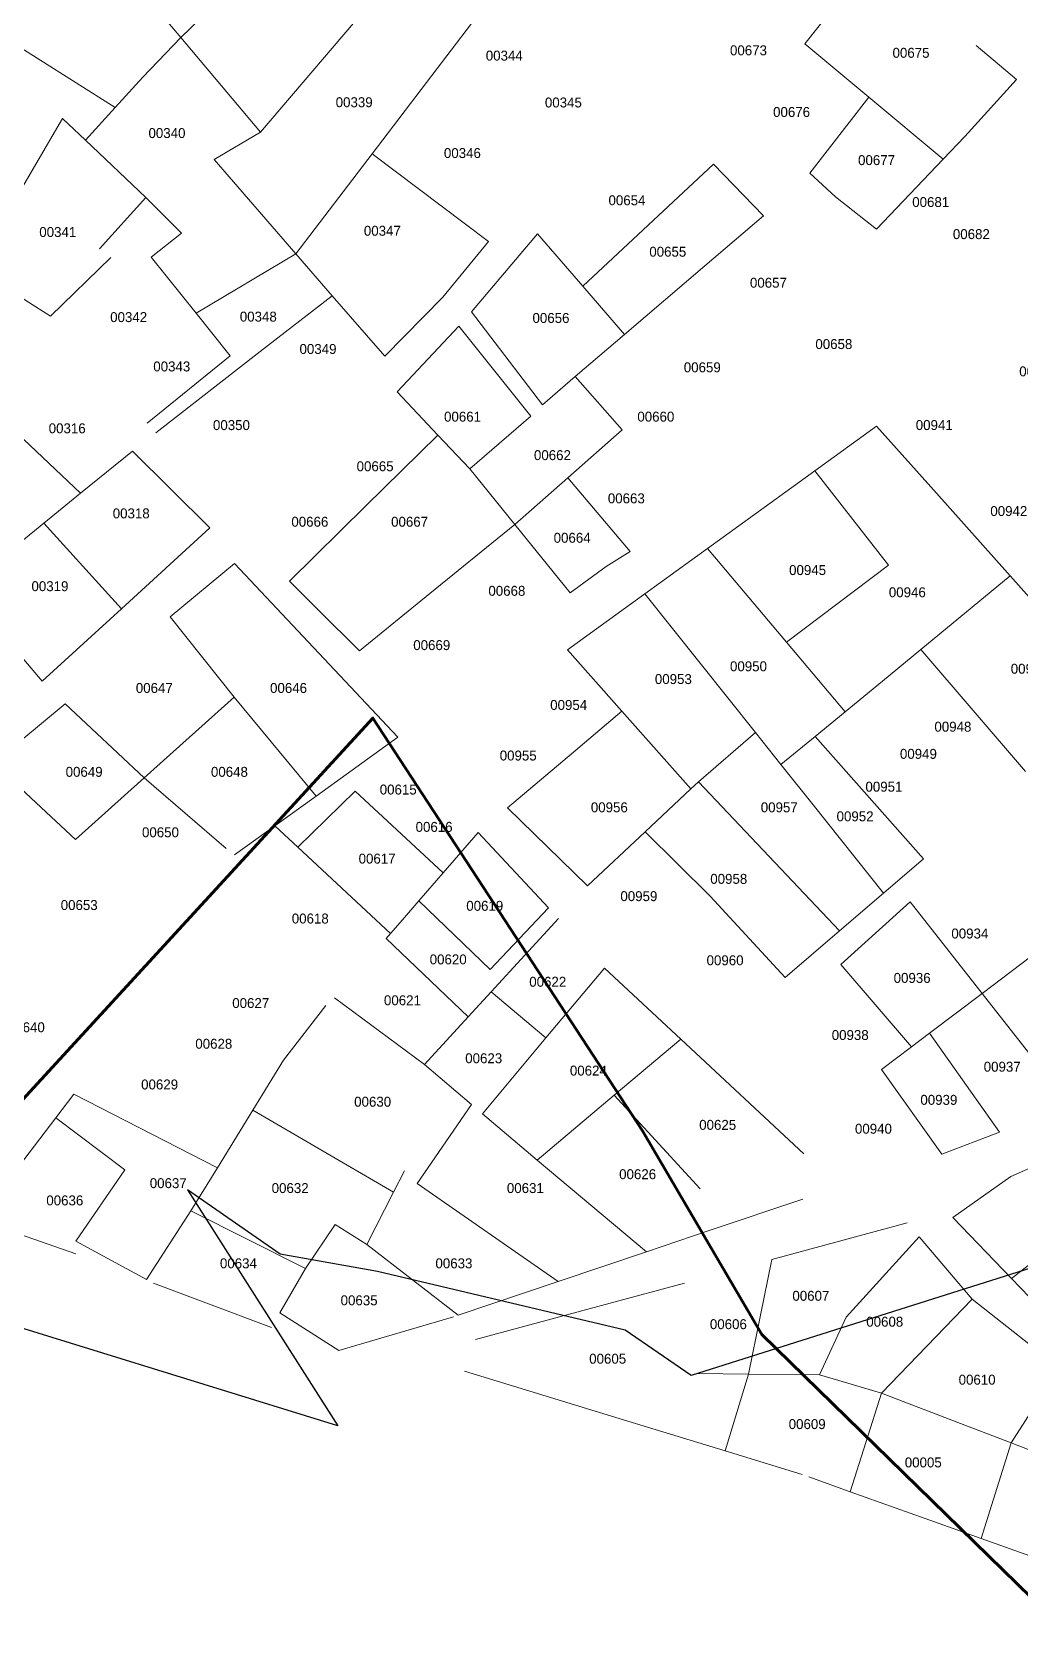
# Model space of a CAD drawing. Header units: metres. Extents: x 245232 to 248406, y 1633796 to 1637634.
# Drawn here: x 245934.5 to 246083.6, y 1634429.4 to 1634669.8 of the extents above; entities that cross this region are included whole.
import ezdxf
from ezdxf.enums import TextEntityAlignment as Align

# ---------------------------------------------------------------- set-up
doc = ezdxf.new("R2010")
doc.units = ezdxf.units.M
doc.header["$MEASUREMENT"] = 0
doc.layers.add('historique_numero_parcelle', color=7, linetype='Continuous')
doc.layers.add('limites_sections', color=7, linetype='Continuous')
doc.layers.add('Limites_Communes', color=7, linetype='Continuous', lineweight=211, plot=False)
doc.layers.add('LIMITES_PARCELLES', color=7, linetype='Continuous', lineweight=0, true_color=0xffffff)
doc.styles.add('Style-FANCY', font='FANCY.shx')

msp = doc.modelspace()

# ---------------------------------------------------------------- linework, layer by layer
at = {"layer": 'Limites_Communes', "color": 210, "lineweight": 80, "flags": 128}
msp.add_lwpolyline([(246351.387, 1634642.522), (246313.684, 1634675.066), (246307.052, 1634641.1), (246314.9, 1634610.38), (246321.576, 1634526.612), (246301.661, 1634523.022), (246284.833, 1634512.968), (246248.215, 1634503.443), (246207.469, 1634486.192), (246174.555, 1634461.533), (246138.047, 1634444.527), (246089.545, 1634429.436), (246044.675, 1634473.258), (246026.65, 1634503.993), (245985.976, 1634566.262), (245932.561, 1634508.099)], dxfattribs=at)
at = {"layer": 'limites_parcelles'}
for p, q in [((245969.004, 1634654.663), (245995.099, 1634685.29)), ((245947.084, 1634658.388), (245913.569, 1634679.513)), ((245950.43, 1634676.729), (245956.992, 1634668.933)), ((245965.511, 1634677.205), (245956.992, 1634668.933)), ((246005.606, 1634677.285), (245994.864, 1634663.202)), ((246051.161, 1634667.979), (246056.756, 1634675.067)), ((245951.243, 1634662.938), (245956.992, 1634668.933)), ((245956.992, 1634668.933), (245969.004, 1634654.663)), ((246060.788, 1634659.953), (246051.161, 1634667.979)), ((246076.982, 1634667.744), (246083.067, 1634662.585)), ((245947.084, 1634658.388), (245951.243, 1634662.938)), ((245994.864, 1634663.202), (245985.857, 1634651.393)), ((246083.067, 1634662.585), (246075.262, 1634653.986)), ((246051.891, 1634648.467), (246060.788, 1634659.953)), ((246072.018, 1634650.589), (246060.788, 1634659.953)), ((245933.008, 1634646.227), (245939.159, 1634656.727)), ((245939.159, 1634656.727), (245942.59, 1634653.47)), ((245942.59, 1634653.47), (245947.084, 1634658.388)), ((245962.019, 1634650.535), (245969.004, 1634654.663)), ((245942.59, 1634653.47), (245951.7, 1634644.82)), ((246075.262, 1634653.986), (246072.018, 1634650.589)), ((245974.355, 1634636.315), (245962.019, 1634650.535)), ((245985.857, 1634651.393), (245974.355, 1634636.315)), ((245985.857, 1634651.393), (246003.426, 1634638.152)), ((246017.641, 1634631.442), (246037.379, 1634649.839)), ((246037.379, 1634649.839), (246044.888, 1634642.033)), ((246072.018, 1634650.589), (246061.937, 1634640.034)), ((246055.745, 1634644.899), (246051.891, 1634648.467)), ((245951.7, 1634644.82), (245944.715, 1634637.042)), ((245957.098, 1634639.423), (245951.7, 1634644.82)), ((246061.937, 1634640.034), (246055.745, 1634644.899)), ((246044.888, 1634642.033), (246036.049, 1634634.48)), ((245952.52, 1634635.812), (245957.098, 1634639.423)), ((246003.426, 1634638.152), (245996.549, 1634629.765)), ((246000.846, 1634627.541), (246010.823, 1634639.331)), ((246010.823, 1634639.331), (246017.641, 1634631.442)), ((245946.461, 1634635.772), (245937.335, 1634626.907)), ((245959.32, 1634627.358), (245952.52, 1634635.812)), ((245959.32, 1634627.358), (245974.355, 1634636.315)), ((245974.355, 1634636.315), (245979.844, 1634629.988)), ((245937.335, 1634626.907), (245925.924, 1634634.133)), ((246036.049, 1634634.48), (246023.95, 1634624.142)), ((246017.641, 1634631.442), (246023.95, 1634624.142)), ((245979.844, 1634629.988), (245968.988, 1634621.55)), ((245987.768, 1634620.854), (245979.844, 1634629.988)), ((245996.549, 1634629.765), (245987.768, 1634620.854)), ((245964.43, 1634620.918), (245959.32, 1634627.358)), ((246011.549, 1634613.547), (246000.846, 1634627.541)), ((245989.65, 1634615.478), (245998.923, 1634625.394)), ((245998.923, 1634625.394), (246009.803, 1634611.8)), ((246023.95, 1634624.142), (246016.496, 1634617.774)), ((245951.923, 1634610.774), (245964.43, 1634620.918)), ((245968.988, 1634621.55), (245953.244, 1634609.313)), ((246016.496, 1634617.774), (246011.549, 1634613.547)), ((246016.496, 1634617.774), (246023.573, 1634609.753)), ((245995.783, 1634608.969), (245989.65, 1634615.478)), ((246009.803, 1634611.8), (246000.595, 1634603.863)), ((245932.359, 1634609.213), (245941.848, 1634600.174)), ((245984.919, 1634598.288), (245995.783, 1634608.969)), ((246000.595, 1634603.863), (245995.783, 1634608.969)), ((246023.573, 1634609.753), (246015.368, 1634602.535)), ((246052.63, 1634603.573), (246061.952, 1634610.323)), ((246061.952, 1634610.323), (246070.984, 1634600.195)), ((245941.848, 1634600.174), (245949.683, 1634606.545)), ((245949.683, 1634606.545), (245961.359, 1634594.945)), ((246000.595, 1634603.863), (246007.364, 1634595.494)), ((246015.368, 1634602.535), (246007.364, 1634595.494)), ((246015.368, 1634602.535), (246024.793, 1634591.377)), ((246048.249, 1634600.4), (246052.63, 1634603.573)), ((246063.761, 1634589.341), (246052.63, 1634603.573)), ((245941.848, 1634600.174), (245936.328, 1634595.684)), ((246036.474, 1634591.872), (246048.249, 1634600.4)), ((246070.984, 1634600.195), (246082.119, 1634587.709)), ((245973.373, 1634586.936), (245984.919, 1634598.288)), ((245924.187, 1634585.811), (245936.328, 1634595.684)), ((245936.328, 1634595.684), (245948.052, 1634582.765)), ((245961.359, 1634594.945), (245948.052, 1634582.765)), ((246007.364, 1634595.494), (245994.57, 1634585.07)), ((246015.736, 1634585.143), (246007.364, 1634595.494)), ((246026.976, 1634584.994), (246036.474, 1634591.872)), ((246036.474, 1634591.872), (246048.377, 1634577.716)), ((245955.382, 1634581.536), (245965.116, 1634589.601)), ((245965.116, 1634589.601), (245989.723, 1634563.407)), ((246024.793, 1634591.377), (246021.155, 1634589.125)), ((246021.155, 1634589.125), (246015.736, 1634585.143)), ((246048.377, 1634577.716), (246063.761, 1634589.341)), ((246082.119, 1634587.709), (246068.658, 1634576.63)), ((246082.119, 1634587.709), (246090.534, 1634578.273)), ((245977.832, 1634582.506), (245973.373, 1634586.936)), ((245994.57, 1634585.07), (245983.955, 1634576.422)), ((246015.348, 1634576.573), (246026.976, 1634584.994)), ((246043.684, 1634564.077), (246026.976, 1634584.994)), ((245936.09, 1634571.817), (245926.75, 1634582.798)), ((245948.052, 1634582.765), (245936.09, 1634571.817)), ((245983.955, 1634576.422), (245977.832, 1634582.506)), ((245965.035, 1634569.414), (245955.382, 1634581.536)), ((246048.377, 1634577.716), (246057.211, 1634567.209)), ((246023.544, 1634567.325), (246015.348, 1634576.573)), ((246068.658, 1634576.63), (246062.846, 1634571.847)), ((246084.45, 1634558.227), (246068.658, 1634576.63)), ((246062.846, 1634571.847), (246057.211, 1634567.209)), ((245928.742, 1634559.465), (245939.53, 1634568.403)), ((245939.53, 1634568.403), (245951.478, 1634557.273)), ((245951.478, 1634557.273), (245965.035, 1634569.414)), ((245977.406, 1634554.507), (245965.035, 1634569.414)), ((246016.241, 1634561.15), (246023.544, 1634567.325)), ((246033.933, 1634555.603), (246023.544, 1634567.325)), ((246057.211, 1634567.209), (246052.684, 1634563.483)), ((245989.723, 1634563.407), (245977.406, 1634554.507)), ((246043.684, 1634564.077), (246035.117, 1634556.632)), ((246047.54, 1634559.249), (246043.684, 1634564.077)), ((246052.684, 1634563.483), (246047.54, 1634559.249)), ((246052.684, 1634563.483), (246052.684, 1634563.483)), ((246052.684, 1634563.483), (246069.044, 1634545.034)), ((246006.265, 1634552.716), (246016.241, 1634561.15)), ((245935.172, 1634553.482), (245928.742, 1634559.465)), ((246052.393, 1634553.173), (246047.54, 1634559.249)), ((245951.478, 1634557.273), (245941.093, 1634547.972)), ((245963.846, 1634546.579), (245951.478, 1634557.273)), ((246035.117, 1634556.632), (246033.933, 1634555.603)), ((246035.117, 1634556.632), (246035.117, 1634556.632)), ((246035.117, 1634556.632), (246056.387, 1634534.196)), ((245941.093, 1634547.972), (245935.172, 1634553.482)), ((245977.406, 1634554.507), (245971.202, 1634550.024)), ((245974.664, 1634546.793), (245983.319, 1634555.265)), ((245983.319, 1634555.265), (245996.563, 1634542.899)), ((246033.933, 1634555.603), (246027.026, 1634549.124)), ((246018.348, 1634540.984), (246006.265, 1634552.716)), ((246063.017, 1634539.873), (246052.393, 1634553.173)), ((245971.202, 1634550.024), (245965.116, 1634545.627)), ((245974.664, 1634546.793), (245971.202, 1634550.024)), ((245996.563, 1634542.899), (246001.878, 1634549.007)), ((246001.878, 1634549.007), (246012.475, 1634537.636)), ((246027.026, 1634549.124), (246018.348, 1634540.984)), ((246036.833, 1634539.424), (246027.026, 1634549.124)), ((245988.619, 1634533.77), (245974.664, 1634546.793)), ((246069.044, 1634545.034), (246063.017, 1634539.873)), ((245996.563, 1634542.899), (245992.907, 1634538.697)), ((246048.168, 1634527.158), (246036.833, 1634539.424)), ((246063.017, 1634539.873), (246056.387, 1634534.196)), ((245990.428, 1634535.848), (245992.907, 1634538.697)), ((246003.648, 1634528.328), (245992.907, 1634538.697)), ((246012.475, 1634537.636), (246003.648, 1634528.328)), ((246056.547, 1634529.104), (246067.041, 1634538.555)), ((246067.041, 1634538.555), (246077.882, 1634524.74)), ((245988.619, 1634533.77), (245990.428, 1634535.848)), ((246013.961, 1634536.043), (246003.803, 1634524.958)), ((246056.387, 1634534.196), (246048.168, 1634527.158)), ((245987.956, 1634533.008), (245988.619, 1634533.77)), ((246000.35, 1634521.191), (245987.956, 1634533.008)), ((246077.882, 1634524.74), (246085.389, 1634530.417)), ((246012.087, 1634518.019), (246020.919, 1634528.542)), ((246020.919, 1634528.542), (246032.417, 1634517.841)), ((246067.247, 1634516.697), (246056.547, 1634529.104)), ((246003.803, 1634524.958), (246000.35, 1634521.191)), ((246003.803, 1634524.958), (246012.087, 1634518.019)), ((246077.882, 1634524.74), (246069.926, 1634518.723)), ((246091.126, 1634507.864), (246077.882, 1634524.74)), ((245972.497, 1634514.645), (245978.862, 1634522.886)), ((245980.184, 1634524.077), (245993.769, 1634514.01)), ((245993.769, 1634514.01), (246000.35, 1634521.191)), ((246002.495, 1634506.589), (246012.087, 1634518.019)), ((246022.385, 1634509.376), (246032.417, 1634517.841)), ((246032.417, 1634517.841), (246051, 1634500.542)), ((246069.926, 1634518.723), (246067.247, 1634516.697)), ((246069.926, 1634518.723), (246080.525, 1634503.805)), ((246062.705, 1634513.261), (246067.247, 1634516.697)), ((245967.863, 1634507.116), (245972.497, 1634514.645)), ((245993.769, 1634514.01), (246000.864, 1634507.976)), ((246071.821, 1634500.472), (246062.705, 1634513.261)), ((245938.136, 1634505.987), (245940.83, 1634509.528)), ((245940.83, 1634509.528), (245962.521, 1634498.436)), ((246000.864, 1634507.976), (245992.658, 1634496.071)), ((246010.755, 1634499.564), (246022.385, 1634509.376)), ((246035.362, 1634495.278), (246022.385, 1634509.376)), ((245926.381, 1634490.541), (245938.136, 1634505.987)), ((245948.525, 1634498.135), (245938.136, 1634505.987)), ((245962.521, 1634498.436), (245967.863, 1634507.116)), ((245989.091, 1634494.744), (245967.863, 1634507.116)), ((246010.755, 1634499.564), (246002.495, 1634506.589)), ((246080.525, 1634503.805), (246071.821, 1634500.472)), ((246082.204, 1634497.129), (246096.566, 1634503.414)), ((245941.145, 1634487.366), (245948.525, 1634498.135)), ((245958.526, 1634491.944), (245962.521, 1634498.436)), ((246027.236, 1634485.752), (246010.755, 1634499.564)), ((245989.091, 1634494.744), (245990.753, 1634497.976)), ((245992.658, 1634496.071), (246013.917, 1634481.259)), ((246073.472, 1634490.911), (246082.204, 1634497.129)), ((246082.337, 1634481.718), (246100.316, 1634495.885)), ((245985.038, 1634486.864), (245989.091, 1634494.744)), ((246050.842, 1634493.716), (246036.703, 1634488.946)), ((245958.526, 1634491.944), (245951.81, 1634481.601)), ((245958.526, 1634491.944), (245975.83, 1634483.213)), ((246082.337, 1634481.718), (246073.472, 1634490.911)), ((245941.145, 1634485.461), (245926.381, 1634490.541)), ((245975.83, 1634483.213), (245980.275, 1634489.88)), ((245980.275, 1634489.88), (245985.038, 1634486.864)), ((246036.703, 1634488.946), (246027.236, 1634485.752)), ((246046.179, 1634484.603), (246066.593, 1634490.117)), ((245951.81, 1634481.601), (245941.145, 1634487.366)), ((245998.846, 1634476.175), (245985.038, 1634486.864)), ((246057.4, 1634475.883), (246068.397, 1634487.997)), ((246068.397, 1634487.997), (246076.383, 1634478.608)), ((246027.236, 1634485.752), (246013.917, 1634481.259)), ((246042.62, 1634467.318), (246046.179, 1634484.603)), ((245971.943, 1634476.571), (245975.83, 1634483.213)), ((246013.917, 1634481.259), (245998.846, 1634476.175)), ((246087.76, 1634476.094), (246082.337, 1634481.718)), ((245970.673, 1634474.348), (245952.893, 1634481.016)), ((246021.753, 1634478.004), (246032.999, 1634481.042)), ((245980.833, 1634470.856), (245971.943, 1634476.571)), ((246001.448, 1634472.519), (246021.753, 1634478.004)), ((246076.383, 1634478.608), (246062.692, 1634464.453)), ((246076.383, 1634478.608), (246089.495, 1634468.243)), ((245998.136, 1634475.936), (245980.833, 1634470.856)), ((246053.363, 1634467.205), (246057.4, 1634475.883)), ((246024.444, 1634460.206), (245999.786, 1634467.768)), ((246034.965, 1634467.398), (246042.62, 1634467.318)), ((246039.101, 1634455.712), (246042.62, 1634467.318)), ((246042.62, 1634467.318), (246053.363, 1634467.205)), ((246053.363, 1634467.205), (246056.289, 1634466.342)), ((246082.252, 1634456.93), (246089.495, 1634468.243)), ((246056.289, 1634466.342), (246062.692, 1634464.453)), ((246062.692, 1634464.453), (246057.963, 1634449.564)), ((246073.571, 1634460.268), (246062.692, 1634464.453)), ((246039.101, 1634455.712), (246024.444, 1634460.206)), ((246082.252, 1634456.93), (246073.571, 1634460.268)), ((246050.718, 1634452.149), (246039.101, 1634455.712)), ((246077.741, 1634442.505), (246082.252, 1634456.93)), ((246091.968, 1634453.193), (246082.252, 1634456.93)), ((246057.963, 1634449.564), (246051.746, 1634451.783)), ((246069.299, 1634445.518), (246057.963, 1634449.564)), ((246077.741, 1634442.505), (246069.299, 1634445.518)), ((246086.484, 1634439.385), (246077.741, 1634442.505))]:
    msp.add_line(p, q, dxfattribs=at)
at = {"layer": 'limites_sections', "flags": 128}
msp.add_lwpolyline([(246784.729, 1634903.067), (246991.766, 1634872.64), (246999.571, 1634870.253), (247040.85, 1634805.47), (247038.303, 1634801.958), (247032.605, 1634798.171), (247024.941, 1634793.078), (247023.497, 1634792.119), (247016.734, 1634787.625), (247004.114, 1634784.857), (246959.999, 1634775.181), (246935.492, 1634769.805), (246636.542, 1634671.085), (246589.094, 1634657.057), (246244.606, 1634539.052), (246115.696, 1634492.938), (246033.997, 1634467.086), (246033.997, 1634467.086), (246024.022, 1634473.913), (245986.649, 1634482.777), (245971.964, 1634485.396), (245957.986, 1634495.105), (245980.659, 1634459.522), (245859.63, 1634496.913)], dxfattribs=at)

# ---------------------------------------------------------------- texts
at = {"layer": 'historique_numero_parcelle', "style": 'Style-FANCY'}
for s, p in [('00344', (246005.794, 1634666.202)), ('00673', (246042.637, 1634666.999)), ('00675', (246067.161, 1634666.627)), ('00339', (245983.148, 1634659.171)), ('00345', (246014.712, 1634659.131)), ('00676', (246049.14, 1634657.696)), ('00340', (245954.908, 1634654.519)), ('00346', (245999.477, 1634651.502)), ('00677', (246061.959, 1634650.439)), ('00654', (246024.307, 1634644.381)), ('00681', (246070.133, 1634644.113)), ('00341', (245938.432, 1634639.593)), ('00347', (245987.401, 1634639.779)), ('00682', (246076.264, 1634639.275)), ('00655', (246030.464, 1634636.619)), ('00657', (246045.645, 1634631.941)), ('00342', (245949.128, 1634626.754)), ('00348', (245968.685, 1634626.83)), ('00656', (246012.842, 1634626.624)), ('00658', (246055.518, 1634622.69)), ('00349', (245977.692, 1634621.947)), ('00343', (245955.631, 1634619.311)), ('00659', (246035.666, 1634619.182)), ('00968', (246086.278, 1634618.568)), ('00350', (245964.633, 1634610.464)), ('00661', (245999.498, 1634611.739)), ('00660', (246028.659, 1634611.739)), ('00941', (246070.663, 1634610.472)), ('00316', (245939.851, 1634609.983)), ('00662', (246013.06, 1634605.931)), ('00665', (245986.308, 1634604.256)), ('00663', (246024.207, 1634599.418)), ('00318', (245949.512, 1634597.144)), ('00666', (245976.462, 1634595.883)), ('00667', (245991.51, 1634595.883)), ('00942', (246081.916, 1634597.5)), ('00664', (246016.033, 1634593.464)), ('00945', (246051.554, 1634588.596)), ('00319', (245937.25, 1634586.165)), ('00668', (246006.187, 1634585.463)), ('00946', (246066.603, 1634585.246)), ('00669', (245994.854, 1634577.276)), ('00953', (246031.304, 1634572.155)), ('00950', (246042.637, 1634574.082)), ('00947', (246084.995, 1634573.71)), ('00647', (245952.996, 1634570.81)), ('00646', (245973.246, 1634570.81)), ('00954', (246015.513, 1634568.248)), ('00948', (246073.477, 1634564.965)), ('00955', (246007.896, 1634560.619)), ('00949', (246068.275, 1634560.871)), ('00649', (245942.407, 1634558.157)), ('00648', (245964.329, 1634558.157)), ('00615', (245989.794, 1634555.487)), ('00951', (246063.073, 1634555.914)), ('00956', (246021.644, 1634552.804)), ('00957', (246047.281, 1634552.804)), ('00952', (246058.72, 1634551.448)), ('00650', (245953.925, 1634549.04)), ('00616', (245995.208, 1634549.852)), ('00617', (245986.609, 1634545.068)), ('00958', (246039.664, 1634542.012)), ('00959', (246026.102, 1634539.407)), ('00653', (245941.664, 1634538.062)), ('00618', (245976.524, 1634536.03)), ('00619', (246002.852, 1634537.944)), ('00934', (246076.033, 1634533.768)), ('00620', (245997.332, 1634529.863)), ('00960', (246039.107, 1634529.731)), ('00622', (246012.353, 1634526.487)), ('00936', (246067.328, 1634527.07)), ('00627', (245967.545, 1634523.277)), ('00621', (245990.431, 1634523.696)), ('00640', (245933.687, 1634519.626)), ('00628', (245961.972, 1634517.137)), ('00938', (246057.985, 1634518.457)), ('00623', (246002.693, 1634514.951)), ('00624', (246018.484, 1634513.09)), ('00937', (246080.916, 1634513.673)), ('00629', (245953.797, 1634510.997)), ('00630', (245985.938, 1634508.392)), ('00939', (246071.362, 1634508.676)), ('00625', (246037.991, 1634504.903)), ('00940', (246061.489, 1634504.316)), ('00626', (246025.915, 1634497.46)), ('00637', (245955.098, 1634496.111)), ('00632', (245973.49, 1634495.367)), ('00631', (246008.975, 1634495.367)), ('00636', (245939.492, 1634493.506)), ('00634', (245965.687, 1634484.017)), ('00633', (245998.199, 1634484.017)), ('00635', (245983.894, 1634478.435)), ('00607', (246052.051, 1634479.114)), ('00606', (246039.604, 1634474.835)), ('00608', (246063.198, 1634475.207)), ('00605', (246021.397, 1634469.625)), ('00610', (246077.131, 1634466.462)), ('00609', (246051.494, 1634459.763)), ('00005', (246069.008, 1634453.98))]:
    msp.add_text(s, height=1.5, dxfattribs=at).set_placement(p, align=Align.MIDDLE_CENTER)

doc.saveas('drawing.dxf')
